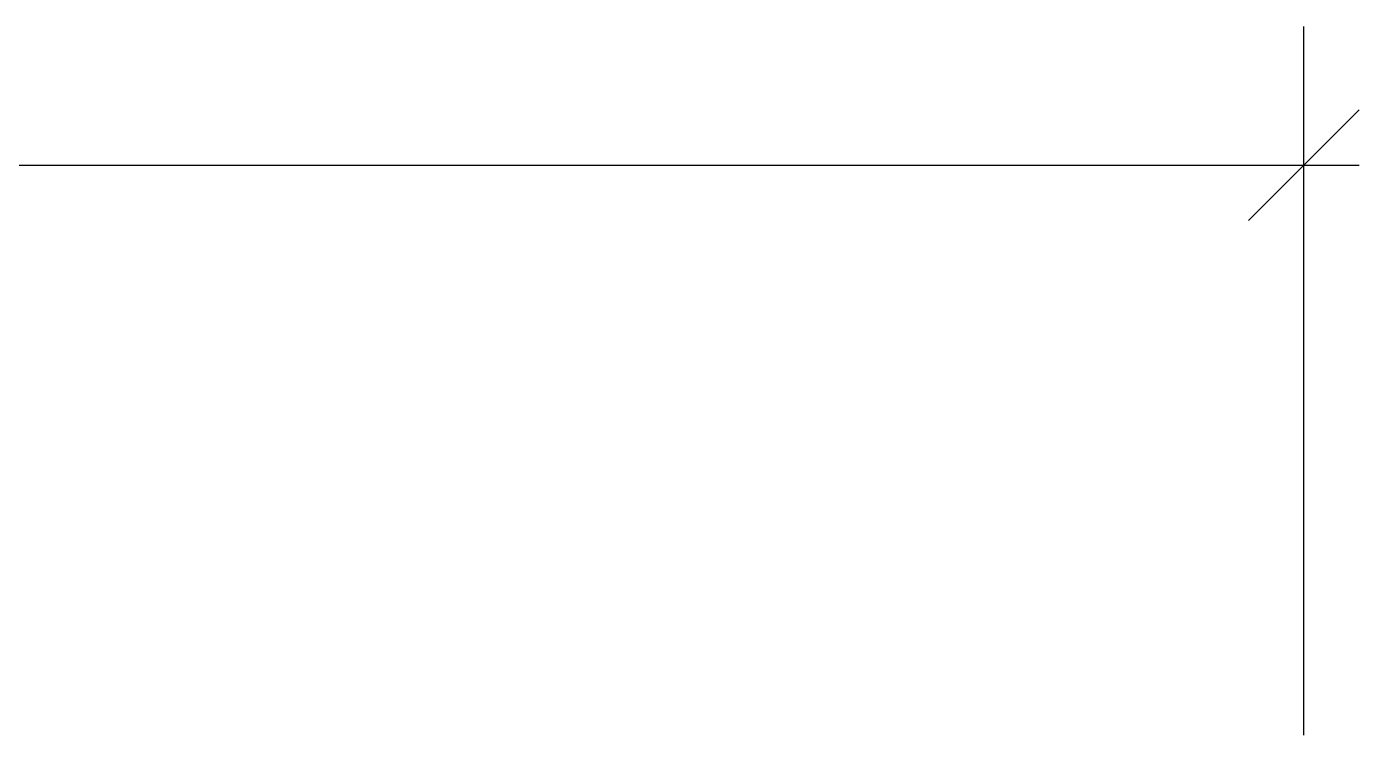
# Model space of a CAD drawing. Header units: millimetres. Extents: x 1732 to 2060, y 1135 to 1322.
# Drawn here: x 1919.44 to 1938.76, y 1163.2 to 1173.47 of the extents above; entities that cross this region are included whole.
import ezdxf

# ---------------------------------------------------------------- set-up
doc = ezdxf.new("R2010")
doc.units = ezdxf.units.MM
doc.layers.get('Defpoints').update_dxf_attribs({"color": 2})
doc.styles.add('MASTER', font='cordia.shx', dxfattribs={"width": 1.1})
doc.dimstyles.new('E0025', dxfattribs={"dimscale": 0.025, "dimtxt": 1.6, "dimasz": 1.6, "dimexe": 2, "dimexo": 1, "dimgap": 2, "dimtad": 1, "dimtih": 1, "dimtoh": 1, "dimdec": 4, "dimzin": 0, "dimdsep": 46, "dimlunit": 6, "dimtxsty": 'MASTER', "dimblk": 'AA', "dimcen": 1, "dimclrd": 256, "dimclre": 256, "dimclrt": 256, "dimadec": 0, "dimazin": 0, "dimtfac": 1, "dimtdec": 4, "dimtix": 1, "dimtmove": 2, "dimatfit": 3, "dimfxl": 1, "dimtolj": 1, "dimtzin": 0, "dimarcsym": 0})

# ---------------------------------------------------------------- blocks, each defined once
blk = doc.blocks.new('AA')
at = {"color": 3}
blk.add_line((-0.5, -0.5), (0.5, 0.5), dxfattribs=at)
at = {"color": 8}
blk.add_line((-1, 0), (0.5, 0), dxfattribs=at)
blk = doc.blocks.new('*D14')
at = {"lineweight": -2}
for p, q in [((2.97532, 0.05999), (2.97532, 0.31584)), ((5.31507, 0.05999), (5.31507, 0.31584)), ((3.01532, 0.26584), (5.27507, 0.26584))]:
    blk.add_line(p, q, dxfattribs=at)
at = {"layer": 'Defpoints', "color": 0}
for p in [(5.31507, 0.26584), (2.97532, 0.03499), (5.31507, 0.03499)]:
    blk.add_point(p, dxfattribs=at)
at = {"linetype": 'ByBlock', "lineweight": -2, "xscale": 0.04, "yscale": 0.04, "zscale": 0.04, "rotation": 180}
blk.add_blockref('AA', (2.97532, 0.26584), dxfattribs=at)
at = {"linetype": 'ByBlock', "lineweight": -2, "xscale": 0.04, "yscale": 0.04, "zscale": 0.04}
blk.add_blockref('AA', (5.31507, 0.26584), dxfattribs=at)
at = {"insert": (4.1452, 0.33584), "char_height": 0.04, "attachment_point": 5, "style": 'MASTER'}
blk.add_mtext('\\A1;ADJUST', dxfattribs=at)
blk = doc.blocks.new('A$C39f6e9bc')
dim = blk.add_aligned_dim(p1=(2.97532, 0.03499), p2=(5.31507, 0.03499), distance=0.23085, text='ADJUST', dimstyle='E0025', override={"dimtxsty": 'MASTER'})
dim.commit()
dim.dimension.update_dxf_attribs({"geometry": '*D14', "text_midpoint": (4.1452, 0.33584)})
blk = doc.blocks.new('A$C1068fede')
blk.add_blockref('A$C39f6e9bc', (-5.54825, 0))

msp = doc.modelspace()

# ---------------------------------------------------------------- block references
at = {"xscale": 40.10805704610954, "yscale": 40.10805704610954, "zscale": 40.10805704610954}
msp.add_blockref('A$C1068fede', (1947.307, 1160.798), dxfattribs=at)

doc.saveas('drawing.dxf')
